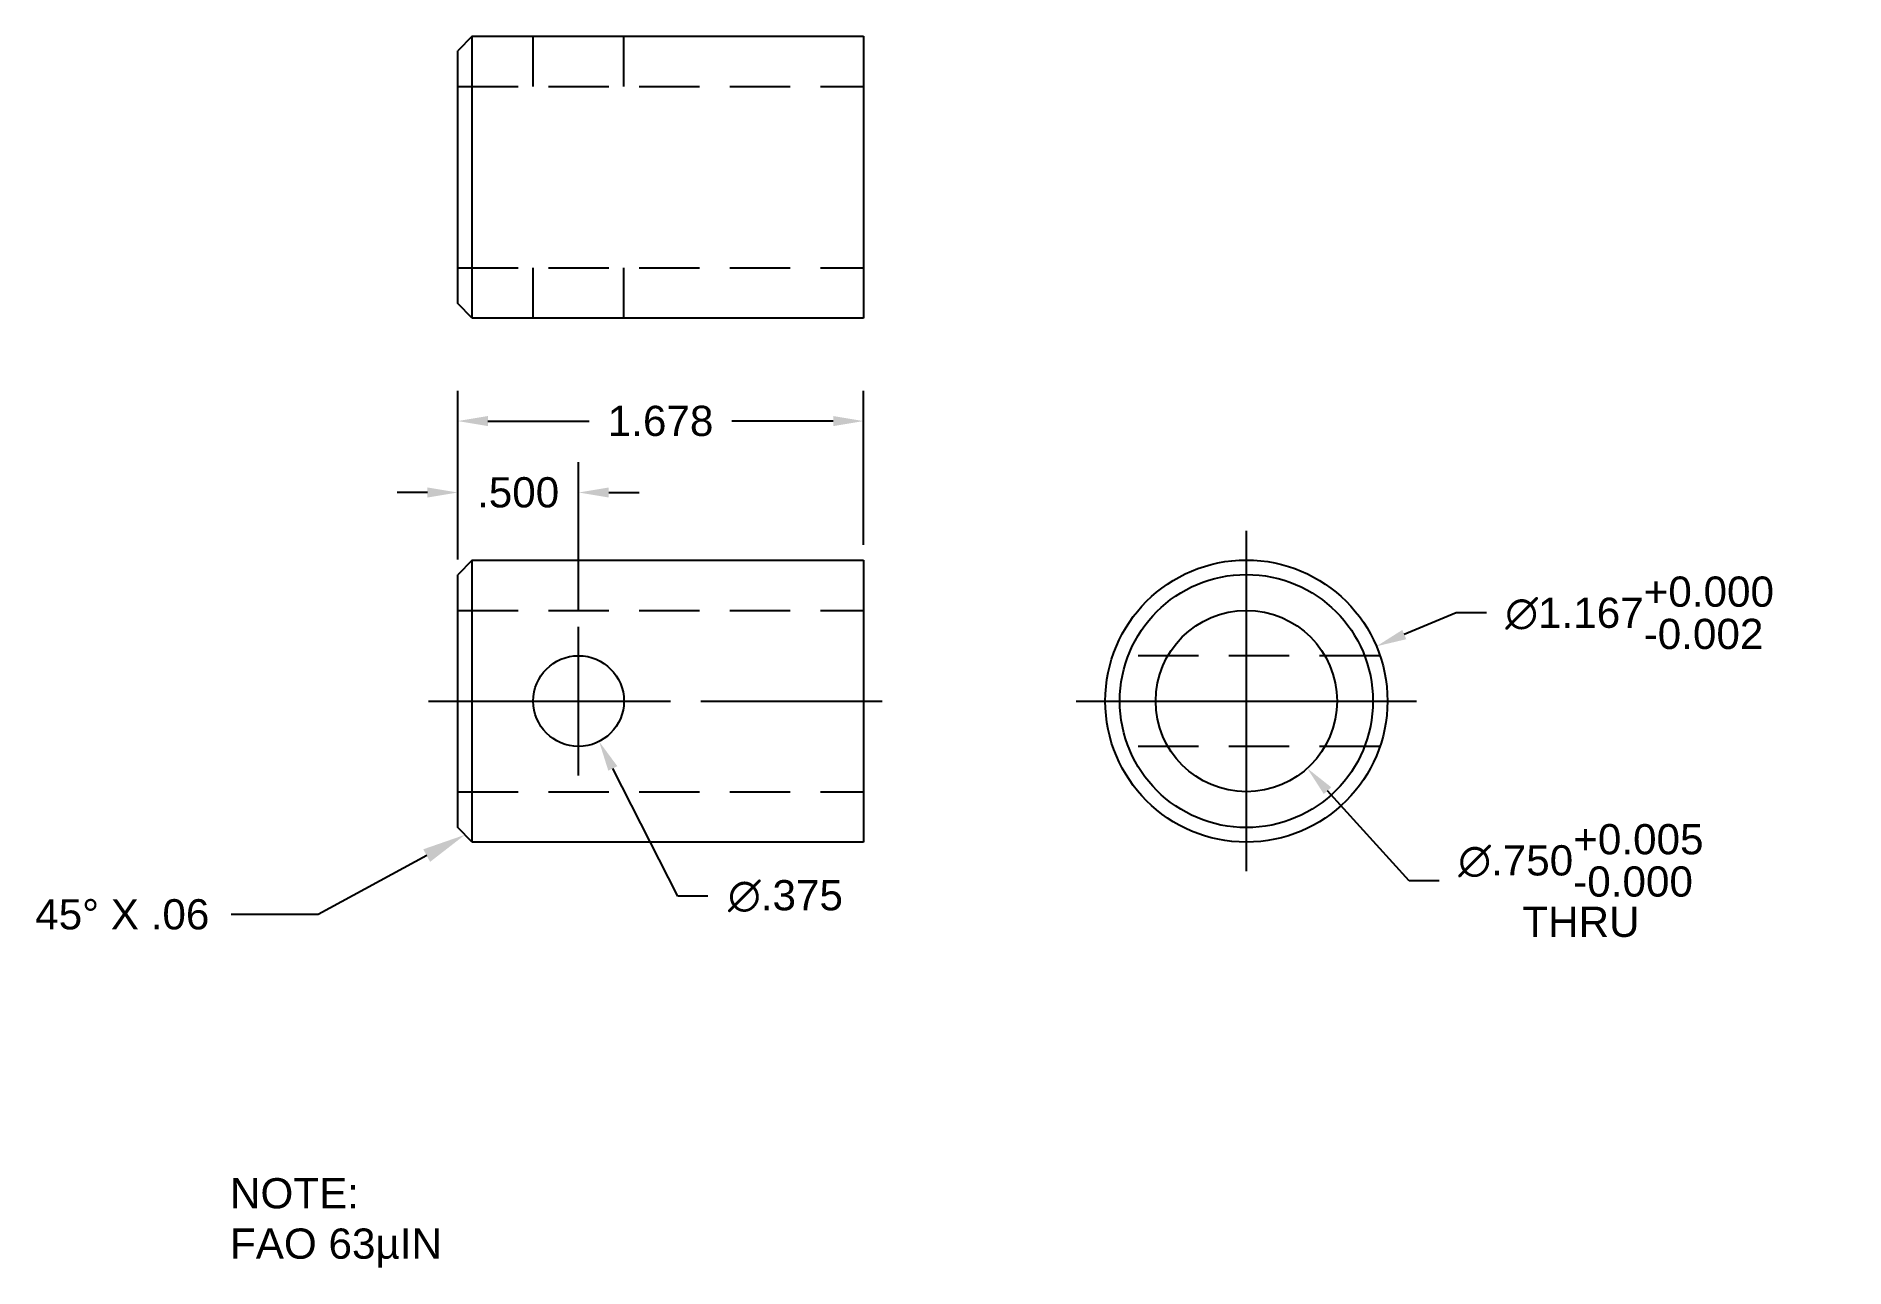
# Model space of a CAD drawing. Header units: inches. Extents: x 11.31 to 18.79, y 11.14 to 16.24.
import ezdxf
from ezdxf import colors
from ezdxf.entities.mleader import LeaderData, LeaderLine
from ezdxf.math import Vec2, Vec3

# ---------------------------------------------------------------- set-up
doc = ezdxf.new("R2010")
doc.units = ezdxf.units.IN
doc.header["$MEASUREMENT"] = 0
for name, pattern in [('CENTER', [2, 1.25, -0.25, 0.25, -0.25]), ('CENTER2', [1.125, 0.75, -0.125, 0.125, -0.125]), ('HIDDEN', [0.375, 0.25, -0.125])]:
    doc.linetypes.add(name, pattern=pattern)
for name, color, linetype in [('CENTER LINE', 1, 'CENTER'), ('DIMENSION', 5, 'Continuous'), ('HIDEEN', 4, 'HIDDEN'), ('OBJECT', 252, 'Continuous')]:
    doc.layers.add(name, color=color, linetype=linetype)
doc.styles.get("Standard").update_dxf_attribs({"font": 'arial.ttf'})
doc.dimstyles.new('3 PLACES', dxfattribs={"dimtxt": 0.125, "dimasz": 0.125, "dimexe": 0.125, "dimexo": 0.0625, "dimgap": 0.09, "dimtad": 0, "dimtih": 1, "dimtoh": 1, "dimdec": 3, "dimzin": 4, "dimdsep": 46, "dimtxsty": 'Standard', "dimcen": 0.125, "dimadec": 0, "dimazin": 0, "dimtfac": 1, "dimtdec": 3, "dimtofl": 0, "dimtmove": 0, "dimatfit": 3, "dimfxl": 1, "dimtolj": 1, "dimtzin": 0, "dimarcsym": 0})
doc.dimstyles.new('Copy of DEVIATION 3 PLACES .005', dxfattribs={"dimtxt": 0.125, "dimasz": 0.125, "dimexe": 0.125, "dimexo": 0.0625, "dimgap": 0.09, "dimtad": 0, "dimtih": 1, "dimtoh": 1, "dimdec": 3, "dimzin": 4, "dimdsep": 46, "dimtxsty": 'Standard', "dimcen": 0.125, "dimadec": 0, "dimazin": 0, "dimtol": 1, "dimtp": 0.005, "dimtfac": 1, "dimtdec": 3, "dimtofl": 0, "dimtmove": 0, "dimatfit": 3, "dimfxl": 1, "dimtolj": 1, "dimtzin": 0, "dimarcsym": 0})
doc.dimstyles.new('DEVIATION 3 PLACES', dxfattribs={"dimtxt": 0.125, "dimasz": 0.125, "dimexe": 0.125, "dimexo": 0.0625, "dimgap": 0.09, "dimtad": 0, "dimtih": 1, "dimtoh": 1, "dimdec": 3, "dimzin": 4, "dimdsep": 46, "dimtxsty": 'Standard', "dimcen": 0.125, "dimadec": 0, "dimazin": 0, "dimtol": 1, "dimtm": 0.002, "dimtfac": 1, "dimtdec": 3, "dimtofl": 0, "dimtmove": 0, "dimatfit": 3, "dimfxl": 1, "dimtolj": 1, "dimtzin": 0, "dimarcsym": 0})

# ---------------------------------------------------------------- blocks, each defined once
blk = doc.blocks.new('*U2')
at = {"layer": 'CENTER LINE', "color": 0, "linetype": 'CENTER2', "transparency": 16777216}
for p, q in [((0, 0.1167), (0, 0.7035)), ((-0.7035, 0), (-0.1167, 0)), ((0.1167, 0), (0.7035, 0)), ((0, -0.7035), (0, -0.1167))]:
    blk.add_line(p, q, dxfattribs=at)
at = {"layer": 'CENTER LINE', "color": 0, "linetype": 'Continuous', "transparency": 16777216}
for p, q in [((-0.05835, 0), (0.05835, 0)), ((0, -0.05835), (0, 0.05835))]:
    blk.add_line(p, q, dxfattribs=at)
blk = doc.blocks.new('*U3')
at = {"layer": 'CENTER LINE', "color": 0, "linetype": 'CENTER2', "transparency": 16777216}
for p, q in [((0, 0.0375), (0, 0.3075)), ((-0.3075, 0), (-0.0375, 0)), ((0.0375, 0), (0.3075, 0)), ((0, -0.3075), (0, -0.0375))]:
    blk.add_line(p, q, dxfattribs=at)
at = {"layer": 'CENTER LINE', "color": 0, "linetype": 'Continuous', "transparency": 16777216}
for p, q in [((-0.01875, 0), (0.01875, 0)), ((0, -0.01875), (0, 0.01875))]:
    blk.add_line(p, q, dxfattribs=at)
blk = doc.blocks.new('*U4')
at = {"layer": 'CENTER LINE', "color": 0, "linetype": 'CENTER2', "transparency": 16777216}
blk.add_line((-0.959, 0), (0.959, 0), dxfattribs=at)
blk = doc.blocks.new('*D5')
at = {"layer": 'Defpoints', "color": 0, "transparency": 16777216}
for p in [(14.727, 14.6437), (13.049, 14.069), (14.727, 14.069)]:
    blk.add_point(p, dxfattribs=at)
at = {"layer": 'DIMENSION', "color": 0, "lineweight": -2, "transparency": 16777216}
for p, q in [((13.049, 14.1315), (13.049, 14.7687)), ((14.727, 14.1315), (14.727, 14.7687)), ((13.174, 14.6437), (13.5929, 14.6437)), ((14.602, 14.6437), (14.1832, 14.6437))]:
    blk.add_line(p, q, dxfattribs=at)
at = {"layer": 'DIMENSION', "color": 0, "transparency": 16777216}
for points in [[(13.174, 14.6646), (13.174, 14.6229), (13.049, 14.6437)], [(14.602, 14.6646), (14.602, 14.6229), (14.727, 14.6437)]]:
    blk.add_solid(points, dxfattribs=at)
at = {"layer": 'DIMENSION', "color": 0, "transparency": 16777216, "insert": (13.888, 14.6437), "char_height": 0.125, "attachment_point": 5}
blk.add_mtext('\\A1;1.678', dxfattribs=at)
blk = doc.blocks.new('*D7')
at = {"layer": 'Defpoints', "color": 0, "transparency": 16777216}
for p in [(13.4642, 13.6527), (13.6339, 13.3183)]:
    blk.add_point(p, dxfattribs=at)
at = {"layer": 'DIMENSION', "color": 0, "lineweight": -2, "transparency": 16777216}
for p, q in [((13.549, 13.3605), (13.549, 13.6105)), ((13.424, 13.4855), (13.674, 13.4855)), ((13.9588, 12.6783), (13.6905, 13.2068)), ((14.0838, 12.6783), (13.9588, 12.6783))]:
    blk.add_line(p, q, dxfattribs=at)
at = {"layer": 'DIMENSION', "color": 0, "transparency": 16777216}
blk.add_solid([(13.7091, 13.2163), (13.6719, 13.1974), (13.6339, 13.3183)], dxfattribs=at)
at = {"layer": 'DIMENSION', "color": 0, "transparency": 16777216, "insert": (14.4046, 12.6783), "char_height": 0.125, "attachment_point": 5}
blk.add_mtext('\\A1;∅.375', dxfattribs=at)
blk = doc.blocks.new('*D8')
at = {"layer": 'Defpoints', "color": 0, "transparency": 16777216}
for p in [(16.8483, 13.712), (15.7728, 13.259)]:
    blk.add_point(p, dxfattribs=at)
at = {"layer": 'DIMENSION', "color": 0, "lineweight": -2, "transparency": 16777216}
for p, q in [((17.1778, 13.8508), (16.9635, 13.7605)), ((17.3035, 13.8508), (17.1778, 13.8508)), ((16.3105, 13.3605), (16.3105, 13.6105)), ((16.1855, 13.4855), (16.4355, 13.4855))]:
    blk.add_line(p, q, dxfattribs=at)
at = {"layer": 'DIMENSION', "color": 0, "transparency": 16777216}
blk.add_solid([(16.9554, 13.7797), (16.9716, 13.7413), (16.8483, 13.712)], dxfattribs=at)
at = {"layer": 'DIMENSION', "color": 0, "transparency": 16777216, "insert": (17.9368, 13.8508), "char_height": 0.125, "attachment_point": 5}
blk.add_mtext('\\A1;∅1.167\\S+0.000^ -0.002;', dxfattribs=at)
blk = doc.blocks.new('*D10')
at = {"layer": 'Defpoints', "color": 0, "transparency": 16777216}
for p in [(13.549, 14.3482), (13.049, 14.0083), (13.549, 13.793)]:
    blk.add_point(p, dxfattribs=at)
at = {"layer": 'DIMENSION', "color": 0, "lineweight": -2, "transparency": 16777216}
for p, q in [((13.049, 14.0708), (13.049, 14.4732)), ((13.549, 13.8555), (13.549, 14.4732)), ((12.924, 14.3482), (12.799, 14.3482)), ((13.674, 14.3482), (13.799, 14.3482))]:
    blk.add_line(p, q, dxfattribs=at)
at = {"layer": 'DIMENSION', "color": 0, "transparency": 16777216}
for points in [[(12.924, 14.3691), (12.924, 14.3274), (13.049, 14.3482)], [(13.674, 14.3691), (13.674, 14.3274), (13.549, 14.3482)]]:
    blk.add_solid(points, dxfattribs=at)
at = {"layer": 'DIMENSION', "color": 0, "transparency": 16777216, "insert": (13.299, 14.3482), "char_height": 0.125, "attachment_point": 5}
blk.add_mtext('\\A1;.500', dxfattribs=at)
blk = doc.blocks.new('*D11')
at = {"layer": 'Defpoints', "color": 0, "transparency": 16777216}
for p in [(16.0589, 13.7635), (16.5622, 13.2075)]:
    blk.add_point(p, dxfattribs=at)
at = {"layer": 'DIMENSION', "color": 0, "lineweight": -2, "transparency": 16777216}
for p, q in [((16.3105, 13.3605), (16.3105, 13.6105)), ((16.1855, 13.4855), (16.4355, 13.4855)), ((16.9834, 12.7423), (16.6461, 13.1148)), ((17.1084, 12.7423), (16.9834, 12.7423))]:
    blk.add_line(p, q, dxfattribs=at)
at = {"layer": 'DIMENSION', "color": 0, "transparency": 16777216}
blk.add_solid([(16.6616, 13.1288), (16.6307, 13.1008), (16.5622, 13.2075)], dxfattribs=at)
at = {"layer": 'DIMENSION', "color": 0, "transparency": 16777216, "insert": (17.6939, 12.7423), "char_height": 0.125, "width": 1.496582, "attachment_point": 5}
blk.add_mtext('\\A1;∅.750\\S+0.005^ -0.000;\\PTHRU', dxfattribs=at)
blk = doc.blocks.new('N')
at = {"layer": 'CENTER LINE', "insert": (-0.0367, 0.3426), "char_height": 0.2, "attachment_point": 1}
blk.add_mtext_dynamic_manual_height_columns('{\\H0.625x;NOTE:\\PFAO 63µIN\\fMS Shell Dlg 2|b0|i0|c0|p0; }', width=2.167231, gutter_width=1, heights=[0], dxfattribs=at)

msp = doc.modelspace()

# ---------------------------------------------------------------- linework, layer by layer
at = {"layer": 'HIDEEN'}
for p, q in [((13.3615, 16.0274), (13.3615, 16.236)), ((13.7365, 16.0274), (13.7365, 16.236)), ((13.049, 16.0274), (14.727, 16.0274)), ((13.049, 15.2774), (14.727, 15.2774)), ((13.3615, 15.069), (13.3615, 15.2774)), ((13.7365, 15.069), (13.7365, 15.2774)), ((13.049, 13.8604), (14.727, 13.8604)), ((16.8631, 13.673), (15.758, 13.673)), ((16.8631, 13.298), (15.758, 13.298)), ((13.049, 13.1104), (14.727, 13.1104))]:
    msp.add_line(p, q, dxfattribs=at)
at = {"layer": 'OBJECT'}
for p, q in [((13.109, 16.236), (13.049, 16.1753)), ((13.109, 16.236), (14.727, 16.236)), ((13.109, 15.069), (13.109, 16.236)), ((14.727, 16.236), (14.727, 15.069)), ((13.049, 15.1294), (13.049, 16.1753)), ((13.109, 15.069), (13.049, 15.1294)), ((14.727, 15.069), (13.109, 15.069)), ((13.109, 14.069), (13.049, 14.0083)), ((13.109, 14.069), (14.727, 14.069)), ((13.109, 12.902), (13.109, 14.069)), ((14.727, 14.069), (14.727, 12.902)), ((13.049, 12.9624), (13.049, 14.0083)), ((13.109, 12.902), (13.049, 12.9624)), ((14.727, 12.902), (13.109, 12.902))]:
    msp.add_line(p, q, dxfattribs=at)
for centre, radius in [((16.3105, 13.4855), 0.5835), ((16.3105, 13.4855), 0.5235), ((16.3105, 13.4855), 0.375), ((13.549, 13.4855), 0.1875)]:
    msp.add_circle(centre, radius, dxfattribs=at)

# ---------------------------------------------------------------- block references
at = {"layer": 'CENTER LINE', "linetype": 'CENTER2'}
for name, p in [('*U2', (16.3105, 13.4855)), ('*U3', (13.549, 13.4855)), ('*U4', (13.888, 13.4854))]:
    msp.add_blockref(name, p, dxfattribs=at)
at = {"layer": 'DIMENSION'}
msp.add_blockref('N', (12.1441, 11.1694), dxfattribs=at)

# ---------------------------------------------------------------- dimensions: what is measured, and where the dimension line sits
dim = msp.add_linear_dim(base=(14.727, 14.6437), p1=(13.049, 14.069), p2=(14.727, 14.069), dimstyle='3 PLACES', dxfattribs=at)
dim.commit()
dim.dimension.update_dxf_attribs({"geometry": '*D5', "text_midpoint": (13.888, 14.6437), "dimtype": 160})
dim = msp.add_linear_dim(base=(13.549, 14.3482), p1=(13.049, 14.0083), p2=(13.549, 13.793), dimstyle='3 PLACES', dxfattribs=at)
dim.commit()
dim.dimension.update_dxf_attribs({"geometry": '*D10', "text_midpoint": (13.299, 14.3482)})
for p1, p2, dimstyle, picture, middle in [((15.7728, 13.259), (16.8483, 13.712), 'DEVIATION 3 PLACES', '*D8', (17.9368, 13.8508)), ((13.4642, 13.6527), (13.6339, 13.3183), '3 PLACES', '*D7', (14.4046, 12.6783))]:
    dim = msp.add_diameter_dim_2p(p1=p1, p2=p2, dimstyle=dimstyle, dxfattribs=at)
    dim.commit()
    dim.dimension.update_dxf_attribs({"geometry": picture, "text_midpoint": middle, "dimtype": 163})
dim = msp.add_diameter_dim_2p(p1=(16.0589, 13.7635), p2=(16.5622, 13.2075), text='<>\\PTHRU', dimstyle='Copy of DEVIATION 3 PLACES .005', dxfattribs=at)
dim.commit()
dim.dimension.update_dxf_attribs({"geometry": '*D11', "text_midpoint": (17.6939, 12.7423), "dimtype": 163})

# ---------------------------------------------------------------- leaders
ml = msp.add_multileader_mtext('Standard', dxfattribs=at)
ml.set_content('45{\\C256;° X .06}', color=256)
ml.set_leader_properties()
ml.build(insert=Vec2(0, 0))
ml.multileader.update_dxf_attribs({"dogleg_length": 0.36, "arrow_head_size": 0.18})
ctx = ml.context
ctx.base_point, ctx.char_height, ctx.arrow_head_size, ctx.landing_gap_size, ctx.plane_origin = Vec3(11.2221, 12.6024), 0.125, 0.18, 0.09, Vec3(13.079, 12.9322)
ctx.text_align_type = 2
notes = []
notes.append((ctx, [(0, (1, 1, 0), (12.4722, 12.6024), (-1, 0), 0.36, [(0, [(13.079, 12.9322)], 0, [])])]))
ctx.mtext.insert, ctx.mtext.alignment, ctx.mtext.flow_direction = Vec3(12.0222, 12.6659), 3, 5
for ctx, leaders in notes:
    for number, flags, end, landing, length, lines in leaders:
        leader = LeaderData()
        leader.index, (leader.has_last_leader_line, leader.has_dogleg_vector, leader.attachment_direction) = number, flags
        leader.last_leader_point, leader.dogleg_vector, leader.dogleg_length = Vec3(end), Vec3(landing), length
        for number, points, colour, breaks in lines:
            line = LeaderLine()
            line.index, line.vertices, line.color, line.breaks = number, Vec3.list(points), colors.encode_raw_color(colour), breaks
            leader.lines.append(line)
        ctx.leaders.append(leader)

doc.saveas('drawing.dxf')
